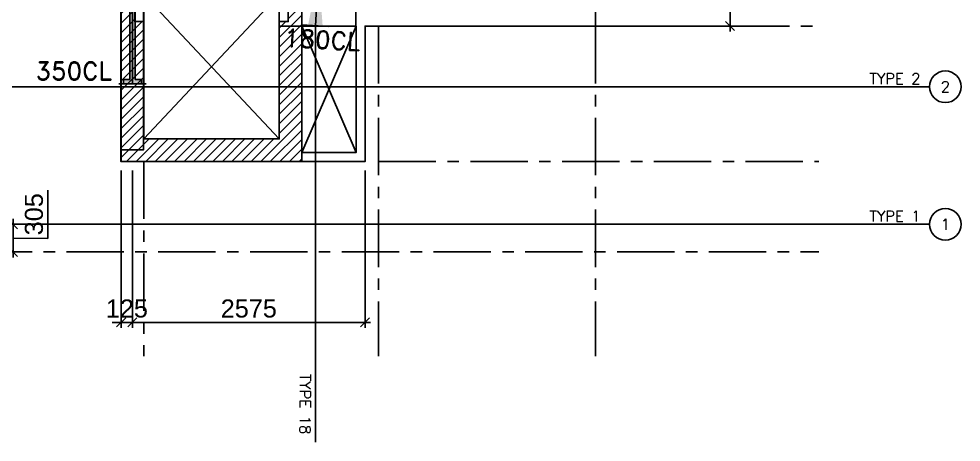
# Model space of a CAD drawing. Header units: centimetres. Extents: x 96271 to 179142, y 9855 to 112216.
# Drawn here: x 149848 to 150892, y 60965 to 61433 of the extents above; entities that cross this region are included whole.
import ezdxf
from ezdxf.enums import TextEntityAlignment as Align

# ---------------------------------------------------------------- set-up
doc = ezdxf.new("R2010")
doc.units = ezdxf.units.CM
doc.header["$LTSCALE"] = 100
doc.header["$MEASUREMENT"] = 0
doc.header["$PDSIZE"] = 0.2
doc.linetypes.add('B-11553-XREF-L+1341.1-00$0$CENTER', pattern=[50.8, 31.75, -6.35, 6.35, -6.35])
doc.layers.get('0').update_dxf_attribs({"linetype": 'CONTINUOUS'})
doc.layers.get('DEFPOINTS').update_dxf_attribs({"linetype": 'CONTINUOUS'})
for name, color, linetype in [('B-11553-XREF-L+1341.1-00$0$CCL-GRID LINE', 8, 'B-11553-XREF-L+1341.1-00$0$CENTER'), ('B-11553-XREF-L+1341.1-00$0$CCL-OPENING', 1, 'CONTINUOUS'), ('B-11553-XREF-L+1341.1-00$0$CCL-SLAB EDGE', 1, 'CONTINUOUS'), ('B-11553-XREF-L+1341.1-00$0$CCL-WALL', 6, 'CONTINUOUS'), ('B-11553-XREF-L+1341.1-00$0$CCL-WALL HATCH', 8, 'CONTINUOUS'), ('CCL-TENDON 1 VERTICAL', 7, 'CONTINUOUS'), ('CCL-TENDON DIM-H', 7, 'CONTINUOUS'), ('CCL-TENDON DIM-V', 1, 'CONTINUOUS'), ('CCL-TENDON HEIGHT-V', 4, 'CONTINUOUS'), ('CCL-TENDON TYPE-H', 3, 'CONTINUOUS'), ('CCL-TENDON TYPE-V', 3, 'CONTINUOUS'), ('CCL-TENDON-V', 8, 'CONTINUOUS'), ('cclBeamSlab', 7, 'CONTINUOUS'), ('Giff_Tendon_TendSched', 3, 'CONTINUOUS')]:
    doc.layers.add(name, color=color, linetype=linetype)
doc.styles.add('ROMAND', font='romand.shx', dxfattribs={"height": 10})
doc.styles.add('ROMANS_PROG', font='ROMANS.shx')
doc.styles.add('style1', font='sanss___.ttf')
doc.dimstyles.new('CCL-100', dxfattribs={"dimtxt": 200, "dimasz": 100, "dimexe": 60, "dimexo": 100, "dimgap": 50, "dimtad": 1, "dimdec": 0, "dimrnd": 5, "dimdsep": 46, "dimtxsty": 'style1', "dimblk": 'OBLIQUE', "dimcen": 90, "dimdle": 60, "dimclrd": 256, "dimclre": 8, "dimclrt": 7, "dimadec": 0, "dimazin": 0, "dimtfac": 1, "dimtdec": 0, "dimtix": 1, "dimtmove": 1, "dimatfit": 3, "dimfxl": 1, "dimtolj": 1, "dimarcsym": 0})

# ---------------------------------------------------------------- blocks, each defined once
blk = doc.blocks.new('ccl-gu-dead_end')
h = blk.add_hatch(color=7)
h.paths.add_polyline_path([(1050, 0), (1050, 30), (50, 30), (50, 100), (0, 100), (0, 0)])
h.paths.add_polyline_path([(1050, -30), (1050, 0), (0, 0), (0, -100), (50, -100), (50, -30)])
at = {"color": 7}
for p, q in [((0, 100), (0, -100)), ((50, 100), (0, 100)), ((0, 0), (1050, 0)), ((50, 100), (50, 30)), ((50, 30), (1050, 30)), ((1050, 30), (1050, -30)), ((50, -100), (0, -100)), ((50, -30), (1050, -30)), ((50, -30), (50, -100))]:
    blk.add_line(p, q, dxfattribs=at)
blk = doc.blocks.new('ccl-gu-live_end')
at = {"color": 7}
blk.add_line((0, 0), (1100, 0), dxfattribs=at)
blk.add_solid([(603, 0), (0, 81), (0, -81)], dxfattribs=at)
blk = doc.blocks.new('2-v', base_point=(14997, 14598.9))
at = {"layer": 'CCL-TENDON-V'}
blk.add_lwpolyline([(14997, 14598.9), (14997, 15592.6), (14997, 17942.4), (14998.75, 18915.5), (15000.5, 19888.6), (14997, 21867.6), (14997, 23280.1), (14997, 24692.6), (14997, 25127.63), (14997, 26012.28), (14997, 26622.6)], dxfattribs=at)
at = {"layer": 'CCL-TENDON TYPE-V'}
for name, p, rotation in [('ccl-gu-live_end', (14997, 26622.6), 270), ('ccl-gu-dead_end', (14997, 14598.9), 90)]:
    blk.add_blockref(name, p, dxfattribs=dict(at, rotation=rotation))
blk = doc.blocks.new('3-v', base_point=(17022, 15242.6))
at = {"layer": 'CCL-TENDON-V'}
blk.add_lwpolyline([(17022, 15242.6), (17060.86, 15891.96), (17098.74, 16525.13), (17158.6, 17525.4), (17179.8, 17970.94), (17210.52, 18616.74), (17228.9, 19003.08), (17267.2, 19808.1), (17267.2, 20833), (17267.2, 21857.8), (17267.2, 23264.3), (17267.2, 24670.8), (17267.2, 25110.74), (17267.2, 26005.39), (17267.2, 26622.6)], dxfattribs=at)
at = {"layer": 'CCL-TENDON TYPE-V'}
for name, p, rotation in [('ccl-gu-dead_end', (17267.2, 26622.6), 270), ('ccl-gu-live_end', (17022, 15242.6), 86.5753021620002)]:
    blk.add_blockref(name, p, dxfattribs=dict(at, rotation=rotation))
blk = doc.blocks.new('B-11553-XREF-L+1341.1-00', base_point=(3.4, 3.6))
at = {"layer": 'B-11553-XREF-L+1341.1-00$0$CCL-WALL HATCH'}
h = blk.add_hatch(dxfattribs=at)
h.set_pattern_fill('ANSI31', color=256, scale=600, style=0)
h.paths.add_polyline_path([(12700, 2850), (12700, 2550), (12600, 2550), (12600, 1250), (11100, 1250), (11100, 2550), (11000, 2550), (11000, 2850), (10850, 2850), (10850, 1000), (12850, 1000), (12850, 2850)])
at = {"layer": 'B-11553-XREF-L+1341.1-00$0$CCL-GRID LINE', "ltscale": 0.2}
for p, q in [((13550, 2500), (18575.6, 2500)), ((13700, 2500), (13700, -1154.1)), ((16100, 2500), (16100, -1154.1)), ((11100, 1000), (11100, -1154.1)), ((13700, 1000), (18575.6, 1000)), ((-4995.5, 0), (18575.6, 0))]:
    blk.add_line(p, q, dxfattribs=at)
at = {"layer": 'B-11553-XREF-L+1341.1-00$0$CCL-OPENING', "color": 8, "ltscale": 10}
for p, q in [((11100, 2850), (12600, 1250)), ((11100, 1250), (12600, 2850)), ((12850, 2500), (13450, 1100)), ((12850, 1100), (13450, 2500))]:
    blk.add_line(p, q, dxfattribs=at)
at = {"layer": 'B-11553-XREF-L+1341.1-00$0$CCL-SLAB EDGE'}
blk.add_lwpolyline([(16300, 8850), (16300, 13880), (10350, 13880), (10350, 8500), (8850, 8500), (8850, 11200), (0, 11200), (0, 0), (8850, 0), (8850, 2850), (10850, 2850), (10850, 1000), (13550, 1000), (13550, 2500), (16100, 2500), (16100, 6950), (16300, 6950), (16300, 8850)], dxfattribs=at)
for points in [[(11100, 2850), (12600, 2850), (12600, 1250), (11100, 1250)], [(13450, 2500), (12850, 2500), (12850, 1100), (13450, 1100)]]:
    blk.add_lwpolyline(points, close=True, dxfattribs=at)
at = {"layer": 'B-11553-XREF-L+1341.1-00$0$CCL-WALL'}
blk.add_lwpolyline([(12850, 2850), (12850, 1000), (10850, 1000), (10850, 2850), (11000, 2850), (11000, 2550), (11100, 2550), (11100, 1250), (12600, 1250), (12600, 2550), (12700, 2550), (12700, 2850)], close=True, dxfattribs=at)
blk = doc.blocks.new('_Oblique')
at = {"color": 0, "linetype": 'ByBlock', "lineweight": -2}
blk.add_line((-0.5, -0.5), (0.5, 0.5), dxfattribs=at)
blk = doc.blocks.new('*D1608')
at = {"layer": 'CCL-TENDON DIM-H', "lineweight": -2, "transparency": 16777216}
blk.add_line((21613, 15180), (21613, 16915), dxfattribs=at)
at = {"layer": 'CCL-TENDON DIM-H', "color": 8, "lineweight": -2, "transparency": 16777216}
for p, q in [((20222, 16855), (21673, 16855)), ((20222, 15240), (21673, 15240))]:
    blk.add_line(p, q, dxfattribs=at)
at = {"layer": 'DEFPOINTS', "color": 0, "transparency": 16777216}
for p in [(20122, 16855), (21613, 16855), (20122, 15240)]:
    blk.add_point(p, dxfattribs=at)
at = {"layer": 'CCL-TENDON DIM-H', "lineweight": -2, "transparency": 16777216, "xscale": 100, "yscale": 100, "zscale": 100}
for p, rotation in [((21613, 16855), 90), ((21613, 15240), 270)]:
    blk.add_blockref('_Oblique', p, dxfattribs=dict(at, rotation=rotation))
at = {"layer": 'CCL-TENDON DIM-H', "color": 7, "transparency": 16777216, "insert": (21460, 16048), "char_height": 200, "attachment_point": 5, "rotation": 90, "style": 'style1'}
blk.add_mtext('\\A1;1615', dxfattribs=at)
blk = doc.blocks.new('*D1613')
at = {"layer": 'CCL-TENDON DIM-V', "color": 8, "lineweight": -2, "transparency": 16777216}
for p, q in [((14872, 13640), (14872, 11900)), ((14997, 13640), (14997, 11900))]:
    blk.add_line(p, q, dxfattribs=at)
at = {"layer": 'CCL-TENDON DIM-V', "lineweight": -2, "transparency": 16777216}
for p, q in [((14872, 11960), (14772, 11960)), ((14872, 11960), (14997, 11960)), ((14997, 11960), (15097, 11960))]:
    blk.add_line(p, q, dxfattribs=at)
at = {"layer": 'DEFPOINTS', "color": 0, "transparency": 16777216}
for p in [(14872, 13740), (14997, 13740), (14997, 11960)]:
    blk.add_point(p, dxfattribs=at)
at = {"layer": 'CCL-TENDON DIM-V', "lineweight": -2, "transparency": 16777216, "xscale": 100, "yscale": 100, "zscale": 100}
blk.add_blockref('_Oblique', (14872, 11960), dxfattribs=at)
at = {"layer": 'CCL-TENDON DIM-V', "lineweight": -2, "transparency": 16777216, "xscale": 100, "yscale": 100, "zscale": 100, "rotation": 180}
blk.add_blockref('_Oblique', (14997, 11960), dxfattribs=at)
at = {"layer": 'CCL-TENDON DIM-V', "color": 7, "transparency": 16777216, "insert": (14935, 12113), "char_height": 200, "attachment_point": 5, "style": 'style1'}
blk.add_mtext('\\A1;125', dxfattribs=at)
blk = doc.blocks.new('*D1614')
at = {"layer": 'CCL-TENDON DIM-V', "color": 8, "lineweight": -2, "transparency": 16777216}
for p, q in [((14997, 13640), (14997, 11900)), ((17572, 13640), (17572, 11900))]:
    blk.add_line(p, q, dxfattribs=at)
at = {"layer": 'CCL-TENDON DIM-V', "lineweight": -2, "transparency": 16777216}
blk.add_line((14937, 11960), (17632, 11960), dxfattribs=at)
at = {"layer": 'DEFPOINTS', "color": 0, "transparency": 16777216}
for p in [(14997, 13740), (17572, 13740), (17572, 11960)]:
    blk.add_point(p, dxfattribs=at)
at = {"layer": 'CCL-TENDON DIM-V', "lineweight": -2, "transparency": 16777216, "xscale": 100, "yscale": 100, "zscale": 100, "rotation": 180}
blk.add_blockref('_Oblique', (14997, 11960), dxfattribs=at)
at = {"layer": 'CCL-TENDON DIM-V', "lineweight": -2, "transparency": 16777216, "xscale": 100, "yscale": 100, "zscale": 100}
blk.add_blockref('_Oblique', (17572, 11960), dxfattribs=at)
at = {"layer": 'CCL-TENDON DIM-V', "color": 7, "transparency": 16777216, "insert": (16285, 12113), "char_height": 200, "attachment_point": 5, "style": 'style1'}
blk.add_mtext('\\A1;2575', dxfattribs=at)
blk = doc.blocks.new('*D1615')
at = {"layer": 'CCL-TENDON DIM-H', "lineweight": -2, "transparency": 16777216}
for p, q in [((14060, 12888), (14060, 13425)), ((13675, 12680), (13675, 13106)), ((13675, 12893), (14060, 12888))]:
    blk.add_line(p, q, dxfattribs=at)
at = {"layer": 'CCL-TENDON DIM-H', "color": 8, "lineweight": -2, "transparency": 16777216}
for p, q in [((12972, 13046), (13735, 13046)), ((12972, 12740), (13735, 12740))]:
    blk.add_line(p, q, dxfattribs=at)
at = {"layer": 'DEFPOINTS', "color": 0, "transparency": 16777216}
for p in [(12872, 13046), (13675, 13046), (12872, 12740)]:
    blk.add_point(p, dxfattribs=at)
at = {"layer": 'CCL-TENDON DIM-H', "lineweight": -2, "transparency": 16777216, "xscale": 100, "yscale": 100, "zscale": 100}
for p, rotation in [((13675, 13046), 90), ((13675, 12740), 270)]:
    blk.add_blockref('_Oblique', p, dxfattribs=dict(at, rotation=rotation))
at = {"layer": 'CCL-TENDON DIM-H', "color": 7, "transparency": 16777216, "insert": (13907, 13157), "char_height": 200, "attachment_point": 5, "rotation": 90, "style": 'style1'}
blk.add_mtext('\\A1;305', dxfattribs=at)
blk = doc.blocks.new('A$C173F2883')
at = {"layer": 'CCL-TENDON HEIGHT-V', "color": 0}
for p, q in [((18965.3, 4609.5), (18665.8, 4627.4)), ((18965.3, 4609.5), (18665.8, 4627.4)), ((18965.3, 4609.5), (18665.8, 4627.4)), ((16940.6, 3974.8), (16640.6, 3974.8))]:
    blk.add_line(p, q, dxfattribs=at)
at = {"layer": 'CCL-TENDON TYPE-H'}
for p, q in [((14665.6, 3943.5), (25615.6, 3943.5)), ((14665.6, 2422.1), (25615.6, 2422.1))]:
    blk.add_line(p, q, dxfattribs=at)
for centre in [(25790.6, 3943.5), (25790.6, 2422.1)]:
    blk.add_circle(centre, 175, dxfattribs=at)
at = {"layer": 'CCL-TENDON TYPE-V'}
blk.add_line((18815.6, 4618.5), (18815.6, 11.3), dxfattribs=at)
at = {"layer": 'cclBeamSlab'}
for points in [[(16663.6, 10615.9), (16163.6, 10615.9), (16163.6, 15995.9), (22113.6, 15995.9), (22113.6, 10865.9), (21063.6, 10865.9), (21063.6, 9065.9), (19563.6, 9065.9), (19563.6, 7865.9), (20463.6, 7865.9), (20463.6, 6065.9), (19263.6, 6065.9), (19263.6, 4615.9), (18663.6, 4615.9), (18413.6, 4615.9), (18413.6, 4965.9), (16913.6, 4965.9), (16663.6, 4965.9)], [(14663.6, 4965.9), (14663.6, 2115.9), (5815.6, 2115.9), (5815.6, 13315.9), (14663.6, 13315.9), (14663.6, 10615.9), (16663.6, 10615.9), (16663.6, 3115.9), (16663.6, 4965.9)], [(16913.6, 8295.9), (16913.6, 3245.9), (16663.6, 3245.9), (16663.6, 8295.9)]]:
    blk.add_lwpolyline(points, close=True, dxfattribs=at)
at = {"layer": 'CCL-TENDON 1 VERTICAL'}
for name, p in [('2-v', (16790.6, 3974.8)), ('3-v', (18815.6, 4618.5))]:
    blk.add_blockref(name, p, dxfattribs=at)
at = {"layer": 'Giff_Tendon_TendSched'}
blk.add_blockref('B-11553-XREF-L+1341.1-00', (5818.9, 2119.5), dxfattribs=at)
at = {"layer": 'CCL-TENDON HEIGHT-V', "style": 'ROMAND'}
blk.add_text('180CL', height=200, rotation=356.5753, dxfattribs=at).set_placement((18465.3, 4389.5))
blk.add_text('350CL', height=200, dxfattribs=at).set_placement((15719, 4018.4))
at = {"layer": 'CCL-TENDON TYPE-H', "style": 'ROMANS_PROG'}
for s, p in [('TYPE 2', (25515.6, 3973.5)), ('TYPE 1', (25515.6, 2452.1))]:
    blk.add_text(s, height=120, dxfattribs=at).set_placement(p, align=Align.RIGHT)
for s, p in [('2', (25790.6, 3943.5)), ('1', (25790.6, 2422.1))]:
    blk.add_text(s, height=120, dxfattribs=at).set_placement(p, align=Align.MIDDLE)
at = {"layer": 'CCL-TENDON TYPE-V', "style": 'ROMANS_PROG'}
blk.add_text('TYPE 18', height=120, rotation=270, dxfattribs=at).set_placement((18642.4, 98), align=Align.RIGHT)
at = {"layer": 'CCL-TENDON DIM-H'}
dim = blk.add_aligned_dim(p1=(21915.6, 4615.9), p2=(21915.6, 6231), distance=-1491.3, dimstyle='CCL-100', override={"dimclrt": 7}, dxfattribs=at)
dim.commit()
dim.dimension.update_dxf_attribs({"geometry": '*D1608', "text_midpoint": (23253.7, 5423.4), "insert": (1793.6, -10624.1)})
dim = blk.add_linear_dim(base=(15468.9, 2422.1), p1=(14665.6, 2115.9), p2=(14665.6, 2422.1), angle=90, dimstyle='CCL-100', dxfattribs=at)
dim.commit()
dim.dimension.update_dxf_attribs({"geometry": '*D1615', "text_midpoint": (15853.6, 2313.8), "dimtype": 129, "insert": (1793.6, -10624.1)})
at = {"layer": 'CCL-TENDON DIM-V'}
for p1, p2, picture, middle in [((16665.6, 3115.9), (16790.6, 3115.9), '*D1613', (16728.1, 1489.1)), ((16790.6, 3115.9), (19365.6, 3115.9), '*D1614', (18078.1, 1489.1))]:
    dim = blk.add_aligned_dim(p1=p1, p2=p2, distance=-1779.7, dimstyle='CCL-100', override={"dimclrt": 7}, dxfattribs=at)
    dim.commit()
    dim.dimension.update_dxf_attribs({"geometry": picture, "text_midpoint": middle, "insert": (1793.6, -10624.1)})

msp = doc.modelspace()

# ---------------------------------------------------------------- block references
at = {"xscale": 0.1, "yscale": 0.1, "zscale": 0.1}
msp.add_blockref('A$C173F2883', (148295.204, 60963.743), dxfattribs=at)

doc.saveas('drawing.dxf')
